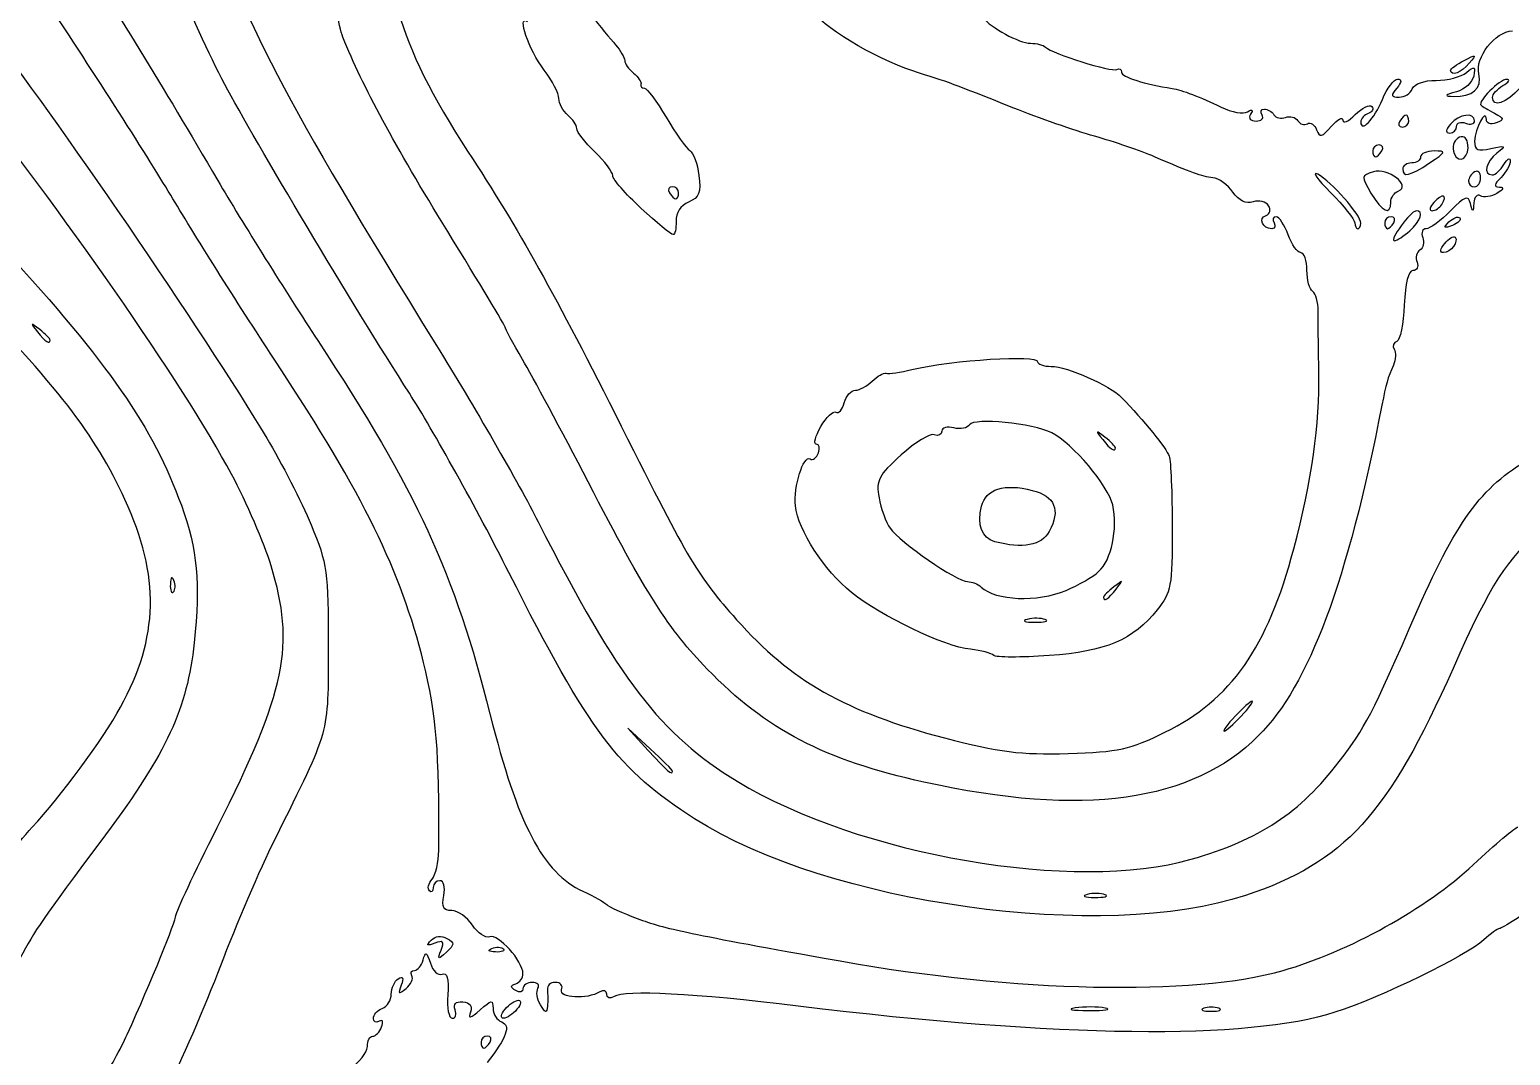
# Model space of a CAD drawing. Extents: x 32 to 2531, y 46 to 1398.
# Drawn here: x 253.1 to 583, y 205.4 to 434 of the extents above; entities that cross this region are included whole.
import ezdxf

# ---------------------------------------------------------------- set-up
doc = ezdxf.new("R2010")
doc.units = 0
doc.layers.add('IMAGE', color=7, linetype='CONTINUOUS')

msp = doc.modelspace()

# ---------------------------------------------------------------- linework, layer by layer
at = {"layer": 'IMAGE', "color": 7}
for points in [[(569.65321, 424.9396), (569.65321, 424.9396)], [(560.31988, 413.6532), (560.31988, 413.6532)], [(570.98655, 412.4625), (570.98655, 412.4625)], [(554.31988, 406.9865), (554.31988, 406.9865)], [(573.44492, 408.8098), (573.44492, 408.8098)], [(564.98655, 404.3199), (564.98655, 404.3199)], [(576.31988, 401.0652), (576.31988, 401.0652)], [(397.65321, 397.6532), (397.65321, 397.6532)], [(389.31988, 394.1895), (389.31988, 394.1895)], [(556.31988, 395.5421), (556.31988, 395.5421)], [(567.70804, 395.0753), (567.70804, 395.0753)], [(549.65321, 390.8842), (549.65321, 390.8842)], [(556.98655, 390.9865), (556.98655, 390.9865)], [(569.29765, 391.152), (569.29765, 391.152)], [(560.54823, 389.1932), (560.54823, 389.1932)], [(568.34663, 386.3521), (568.34663, 386.3521)], [(257.65321, 364.8233), (257.65321, 364.8233)], [(494.98655, 340.8233), (494.98655, 340.8233)], [(468.10007, 319.8838), (468.10007, 319.8838)], [(285.23064, 311.2365), (285.23064, 311.2365)], [(483.98057, 309.0374), (483.98057, 309.0374)], [(495.15663, 309.3199), (495.15663, 309.3199)], [(522.98655, 280.9865), (522.98655, 280.9865)], [(506.02151, 277.4068), (506.02151, 277.4068)], [(396.31988, 268.725), (396.31988, 268.725)], [(344.74783, 228.8453), (344.74783, 228.8453)], [(356.06988, 229.2307), (356.06988, 229.2307)], [(358.98655, 215.6532), (358.98655, 215.6532)], [(517.98655, 215.8692), (517.98655, 215.8692)], [(355.65321, 208.3199), (355.65321, 208.3199)]]:
    msp.add_lwpolyline(points, close=True, dxfattribs=at)
for points in [[(479.34525, 302.5274), (479.34525, 302.5278)], [(467.87205, 294.5457), (467.87205, 294.5455)], [(391.31988, 273.725), (386.31988, 278.3199), (390.91477, 273.3199)], [(492.67859, 241.1941), (492.67859, 241.1945)], [(492.67155, 215.925), (492.67155, 215.9252)]]:
    msp.add_lwpolyline(points, dxfattribs=at)
for points in [[(296.56075, 421.8195), (289.54741, 435.042), (279.34094, 459.83551), (276.04625, 471.65321)], [(292.24065, 462.26244), (299.94249, 437.3268), (310.17641, 417.7173), (343.70325, 363.6532)], [(336.28347, 459.2402), (330.32241, 447.75535), (334.90568, 431.0876), (350.66515, 406.9389)], [(260.09015, 457.38545), (272.99025, 437.2651), (282.30596, 422.0576), (295.01873, 400.3662)], [(322.87867, 432.3199), (321.79909, 434.9825), (321.01419, 441.28089), (321.05092, 446.98652)], [(284.99414, 396.3199), (279.97788, 404.7532), (267.27228, 424.6428), (256.75948, 440.51896)], [(367.72435, 425.0118), (364.23685, 429.5841), (361.55664, 437.361), (363.98571, 435.8597)], [(378.20821, 437.2539), (380.0494, 434.9068), (382.47775, 431.9365), (383.60452, 430.6532)], [(449.65321, 424.8899), (441.59701, 427.4382), (428.62201, 435.3144), (427.45033, 438.3678)], [(465.53324, 436.6892), (467.08581, 434.5229), (473.608, 430.9865), (476.05075, 430.9865)], [(243.43272, 434.3219), (258.06798, 415.7703), (291.95222, 366.2284), (305.90164, 342.9865)], [(346.23273, 389.0251), (334.31279, 408.3607), (327.38803, 421.1981), (322.87867, 432.3199)], [(575.97339, 424.1675), (575.03231, 427.7662), (579.57464, 433.6192), (583.41665, 433.7585)], [(383.60452, 430.6532), (384.73131, 429.3699), (385.65321, 427.7933), (385.65321, 427.1498)], [(476.05075, 430.9865), (477.42099, 430.9865), (478.93031, 430.5983), (479.40479, 430.1239)], [(479.40479, 430.1239), (480.88229, 428.6464), (494.19003, 424.4943), (495.283, 425.1698)], [(385.65321, 427.1498), (385.65321, 426.5063), (386.53403, 425.2487), (387.61059, 424.3553)], [(569.65321, 424.9396), (569.65321, 425.2805), (571.00321, 426.2787), (572.65321, 427.1579)], [(573.82329, 426.5382), (572.11952, 424.4728), (569.65321, 423.5274), (569.65321, 424.9396)], [(572.65321, 427.1579), (575.37351, 428.6074), (575.4826, 428.5496), (573.82329, 426.5382)], [(573.17639, 424.4774), (574.99728, 425.9886), (575.22485, 425.8753), (574.8, 423.6692)], [(298.06236, 334.9099), (287.25377, 355.0746), (259.85996, 394.5042), (236.98429, 422.8231)], [(370.98655, 418.6906), (370.98655, 419.8149), (369.51856, 422.6595), (367.72435, 425.0118)], [(387.61059, 424.3553), (388.68715, 423.4618), (389.43715, 422.3383), (389.27725, 421.8587)], [(472.31988, 416.553), (458.78605, 421.963), (458.0464, 422.2351), (449.65321, 424.8899)], [(495.283, 425.1698), (495.85328, 425.5222), (496.31988, 425.2418), (496.31988, 424.547)], [(496.31988, 424.547), (496.31988, 423.5009), (501.61737, 421.8074), (507.65321, 420.924)], [(554.47381, 418.4827), (555.50884, 420.9598), (557.02108, 422.9865), (557.83436, 422.9865)], [(557.83436, 422.9865), (558.83656, 422.9865), (558.77819, 422.3421), (557.65321, 420.9865)], [(561.11988, 420.8532), (561.54279, 421.9553), (563.72492, 422.7199), (566.44743, 422.7199)], [(566.44743, 422.7199), (568.98361, 422.7199), (572.01164, 423.5108), (573.17639, 424.4774)], [(570.31988, 419.1399), (574.44363, 418.9659), (576.78836, 421.0511), (575.97339, 424.1675)], [(574.8, 423.6692), (574.52823, 422.2581), (572.80903, 420.687), (570.97955, 420.1779)], [(582.19321, 422.946), (580.6008, 422.99), (575.55039, 417.9249), (576.43917, 417.175)], [(581.31989, 421.5464), (582.60323, 422.2939), (582.99621, 422.9237), (582.19321, 422.946)], [(337.68155, 352.9865), (325.11995, 372.6025), (303.23574, 409.2349), (296.56075, 421.8195)], [(389.27725, 421.8587), (389.11736, 421.379), (389.46049, 420.9865), (390.03977, 420.9865)], [(390.03977, 420.9865), (390.61905, 420.9865), (392.79921, 418.0651), (394.88457, 414.4945)], [(507.65321, 420.924), (509.72267, 420.6211), (513.91365, 419.0153), (518.53971, 416.7527)], [(557.65321, 420.9865), (556.29159, 419.3459), (556.38955, 418.9865), (558.19847, 418.9865)], [(558.19847, 418.9865), (559.41128, 418.9865), (560.72591, 419.8265), (561.11988, 420.8532)], [(570.97955, 420.1779), (568.31048, 419.4352), (568.18013, 419.2301), (570.31988, 419.1399)], [(578.98656, 418.9203), (578.98656, 419.6172), (580.03656, 420.7989), (581.31989, 421.5464)], [(585.10333, 420.9865), (581.97535, 417.6114), (578.98656, 416.6018), (578.98656, 418.9203)], [(372.98655, 414.9865), (371.88655, 415.8995), (370.98655, 417.5663), (370.98655, 418.6906)], [(490.31988, 410.2807), (485.91988, 411.5319), (477.81988, 414.3544), (472.31988, 416.553)], [(518.53971, 416.7527), (520.86063, 415.6176), (523.50332, 415.1486), (524.41239, 415.7104)], [(524.41239, 415.7104), (525.47695, 416.3683), (525.72663, 416.184), (525.11387, 415.1926)], [(527.65321, 414.9865), (527.19999, 415.7199), (527.42917, 416.3199), (528.16251, 416.3199)], [(528.16251, 416.3199), (528.89584, 416.3199), (529.85045, 415.7461), (530.28389, 415.0448)], [(548.43099, 415.0977), (549.95877, 416.6254), (551.60877, 417.4433), (552.09765, 416.9151)], [(549.65321, 413.4634), (549.65321, 410.9471), (552.61284, 414.0287), (554.47381, 418.4827)], [(552.09765, 416.9151), (552.58655, 416.3869), (552.23655, 415.6869), (551.31988, 415.3596)], [(574.98655, 413.6951), (574.98655, 415.6856), (571.50993, 415.2237), (569.65321, 412.9865)], [(577.63281, 414.0284), (577.59931, 416.6959), (575.02981, 411.947), (575.00697, 409.1753)], [(576.43917, 417.175), (576.74024, 416.921), (578.10224, 416.1141), (579.46584, 415.3818)], [(374.98655, 411.9676), (374.98655, 412.7151), (374.08655, 414.0736), (372.98655, 414.9865)], [(394.88457, 414.4945), (396.96993, 410.9239), (399.33404, 407.5958), (400.13813, 407.0989)], [(525.11387, 415.1926), (524.54447, 414.2713), (525.02867, 413.6532), (526.31988, 413.6532)], [(526.31988, 413.6532), (527.50644, 413.6532), (528.10644, 414.2532), (527.65321, 414.9865)], [(530.28389, 415.0448), (530.71732, 414.3435), (531.89204, 414.0844), (532.89437, 414.469)], [(532.89437, 414.469), (533.89672, 414.8536), (535.11896, 414.518), (535.61048, 413.7224)], [(535.61048, 413.7224), (536.10199, 412.9271), (537.06692, 412.6242), (537.75476, 413.0493)], [(537.75476, 413.0493), (538.4426, 413.4744), (539.37007, 412.8719), (539.8158, 411.7103)], [(539.8158, 411.7103), (540.50968, 409.9021), (540.98767, 410.0151), (543.13972, 412.4965)], [(543.13972, 412.4965), (544.52213, 414.0904), (545.65321, 414.7028), (545.65321, 413.8572)], [(545.65321, 413.8572), (545.65321, 413.0117), (546.90321, 413.5699), (548.43099, 415.0977)], [(551.31988, 415.3596), (550.40321, 415.0322), (549.65321, 414.1789), (549.65321, 413.4634)], [(558.31988, 413.6532), (557.86665, 412.9199), (558.13124, 412.3199), (558.90785, 412.3199)], [(559.73191, 414.9865), (559.40852, 414.9865), (558.77311, 414.3865), (558.31988, 413.6532)], [(558.90785, 412.3199), (559.68447, 412.3199), (560.31988, 412.9199), (560.31988, 413.6532)], [(560.31988, 413.6532), (560.31988, 414.3865), (560.05529, 414.9865), (559.73191, 414.9865)], [(569.65321, 412.9865), (568.50641, 411.6047), (568.45595, 410.9865), (569.48996, 410.9865)], [(569.48996, 410.9865), (570.31308, 410.9865), (570.98655, 411.6507), (570.98655, 412.4625)], [(570.98655, 412.4625), (570.98655, 413.2743), (571.88655, 413.5932), (572.98655, 413.171)], [(572.98655, 413.171), (574.08655, 412.7489), (574.98655, 412.9847), (574.98655, 413.6951)], [(579.79917, 413.2271), (578.55367, 412.7491), (577.64465, 413.0853), (577.63281, 414.0284)], [(579.46584, 415.3818), (581.65216, 414.2078), (581.69155, 413.9532), (579.79917, 413.2271)], [(378.98655, 406.786), (376.78655, 408.8884), (374.98655, 411.2202), (374.98655, 411.9676)], [(503.65321, 405.6927), (500.71988, 406.965), (494.71988, 409.0296), (490.31988, 410.2807)], [(571.27472, 409.8448), (570.2952, 409.2317), (569.94315, 407.7824), (570.45176, 406.457)], [(573.44492, 408.8098), (573.15251, 410.1537), (572.36677, 410.5284), (571.27472, 409.8448)], [(575.00697, 409.1753), (574.99027, 407.1569), (575.66645, 406.8517), (578.65323, 407.5291)], [(350.66515, 406.9389), (362.10187, 389.4142), (370.15169, 374.9977), (384.88516, 345.6542)], [(382.98655, 401.497), (382.98655, 402.3035), (381.18655, 404.6835), (378.98655, 406.786)], [(400.13813, 407.0989), (400.94224, 406.6019), (401.8688, 404.097), (402.19716, 401.5323)], [(553.73191, 408.3199), (552.95529, 408.3199), (552.31988, 407.7199), (552.31988, 406.9865)], [(552.31988, 406.9865), (552.31988, 406.2532), (552.58447, 405.6532), (552.90785, 405.6532)], [(552.90785, 405.6532), (553.23124, 405.6532), (553.86665, 406.2532), (554.31988, 406.9865)], [(554.31988, 406.9865), (554.77311, 407.7199), (554.50852, 408.3199), (553.73191, 408.3199)], [(565.98655, 406.9778), (564.33655, 406.9778), (562.98655, 406.3865), (562.98655, 405.6532)], [(564.98655, 404.3199), (568.69057, 406.773), (568.76457, 406.9696), (565.98655, 406.9778)], [(570.45176, 406.457), (571.53209, 403.6417), (574.12584, 405.6805), (573.44492, 408.8098)], [(579.98656, 406.5267), (577.48024, 404.5566), (576.84501, 401.6532), (578.92031, 401.6532)], [(578.65323, 407.5291), (581.95096, 408.2771), (582.08512, 408.1762), (579.98656, 406.5267)], [(516.70776, 401.0202), (514.14892, 401.3018), (512.02116, 402.0633), (503.65321, 405.6927)], [(540.07513, 401.7842), (538.63207, 402.5565), (539.89677, 400.743), (542.88563, 397.7541)], [(557.98655, 398.0489), (561.05457, 399.1864), (555.66715, 403.3823), (552.44977, 402.3611)], [(560.98655, 404.3199), (559.88655, 404.3199), (558.98655, 403.7199), (558.98655, 402.9865)], [(558.98655, 402.9865), (558.98655, 401.0189), (560.51515, 401.3586), (564.98655, 404.3199)], [(562.98655, 405.6532), (562.98655, 404.9199), (562.08655, 404.3199), (560.98655, 404.3199)], [(576.31988, 401.0652), (576.31988, 402.2085), (575.71988, 402.7731), (574.98655, 402.3199)], [(578.92031, 401.6532), (579.6172, 401.6532), (580.79896, 402.7032), (581.54643, 403.9865)], [(582.94601, 404.7485), (582.96831, 403.8842), (582.04371, 402.2342), (580.89132, 401.0818)], [(581.54643, 403.9865), (582.29391, 405.2699), (582.92372, 405.6127), (582.94601, 404.7485)], [(295.01873, 400.3662), (300.37611, 391.2251), (310.39389, 375.1798), (317.28047, 364.71)], [(389.31988, 394.1895), (385.83655, 397.4022), (382.98655, 400.6906), (382.98655, 401.497)], [(402.19716, 401.5323), (402.68717, 397.705), (402.27386, 396.6404), (399.89036, 395.5919)], [(521.15443, 397.8181), (520.02209, 399.4348), (518.02108, 400.8757), (516.70776, 401.0202)], [(549.65321, 390.8842), (549.65321, 392.7073), (543.09928, 400.1657), (540.07513, 401.7842)], [(552.44977, 402.3611), (549.69316, 401.4862), (549.67872, 401.3548), (551.92191, 397.5574)], [(574.98655, 402.3199), (574.25321, 401.8667), (573.65321, 400.9312), (573.65321, 400.2412)], [(573.65321, 400.2412), (573.65321, 399.5511), (574.25321, 398.9865), (574.98655, 398.9865)], [(574.98655, 398.9865), (575.71988, 398.9865), (576.31988, 399.922), (576.31988, 401.0652)], [(580.89132, 401.0818), (579.31533, 399.5058), (579.23272, 398.9765), (580.55799, 398.946)], [(308.16202, 359.6532), (300.43595, 371.3865), (290.0104, 387.8865), (284.99414, 396.3199)], [(396.24119, 398.9865), (395.46457, 398.9865), (395.19999, 398.3865), (395.65321, 397.6532)], [(395.65321, 397.6532), (396.10644, 396.9199), (396.74185, 396.3199), (397.06524, 396.3199)], [(397.65321, 397.6532), (397.65321, 398.3865), (397.0178, 398.9865), (396.24119, 398.9865)], [(397.06524, 396.3199), (397.38863, 396.3199), (397.65321, 396.9199), (397.65321, 397.6532)], [(525.65435, 395.6536), (524.04839, 395.1439), (522.50888, 395.8844), (521.15443, 397.8181)], [(529.1104, 394.7861), (528.55219, 395.6894), (526.99696, 396.0797), (525.65435, 395.6536)], [(542.88563, 397.7541), (545.87447, 394.7653), (548.31988, 391.7199), (548.31988, 390.9865)], [(551.92191, 397.5574), (554.3982, 393.3654), (556.31988, 392.4848), (556.31988, 395.5421)], [(556.31988, 395.5421), (556.31988, 396.581), (557.06988, 397.7091), (557.98655, 398.0489)], [(567.70804, 395.0753), (569.07612, 397.2889), (567.84819, 397.5958), (565.93397, 395.5187)], [(574.07616, 395.2747), (573.56672, 397.214), (572.88567, 396.9599), (569.60909, 393.608)], [(576.30933, 396.9931), (575.58181, 397.4427), (574.91696, 396.7252), (574.83189, 395.3986)], [(579.976, 397.5405), (578.68685, 396.7898), (577.03685, 396.5434), (576.30933, 396.9931)], [(580.55799, 398.946), (581.66209, 398.921), (581.44481, 398.3959), (579.976, 397.5405)], [(396.42575, 388.3341), (396.00085, 388.3441), (392.80321, 390.9769), (389.31988, 394.1895)], [(399.89036, 395.5919), (398.08407, 394.7972), (397.02656, 393.1815), (397.09241, 391.3171)], [(529.81059, 389.6532), (527.77047, 389.6532), (526.76119, 392.0225), (528.54764, 392.618)], [(528.54764, 392.618), (529.4256, 392.9107), (529.6752, 393.8723), (529.1104, 394.7861)], [(561.98655, 393.6113), (560.68733, 393.5573), (555.89316, 386.9865), (557.15264, 386.9865)], [(560.54823, 389.1932), (563.04521, 391.4529), (563.77224, 393.6861), (561.98655, 393.6113)], [(569.60909, 393.608), (567.4828, 391.4329), (565.05869, 389.6532), (564.22217, 389.6532)], [(565.93397, 395.5187), (564.9884, 394.4927), (564.80299, 393.6532), (565.52196, 393.6532)], [(565.52196, 393.6532), (566.24092, 393.6532), (567.22465, 394.2931), (567.70804, 395.0753)], [(574.83189, 395.3986), (574.69271, 393.2281), (574.61704, 393.2157), (574.07616, 395.2747)], [(397.09241, 391.3171), (397.15071, 389.6686), (396.85064, 388.3263), (396.42575, 388.3341)], [(530.31988, 390.9865), (530.77311, 390.2532), (530.54392, 389.6532), (529.81059, 389.6532)], [(530.77743, 392.3199), (530.07255, 392.3199), (529.86665, 391.7199), (530.31988, 390.9865)], [(533.45343, 388.3199), (532.68649, 390.5199), (531.48229, 392.3199), (530.77743, 392.3199)], [(548.31988, 390.9865), (548.31988, 390.2532), (548.61988, 389.6532), (548.98655, 389.6532)], [(548.98655, 389.6532), (549.35321, 389.6532), (549.65321, 390.2072), (549.65321, 390.8842)], [(556.39857, 392.3199), (555.62196, 392.3199), (554.98655, 391.7199), (554.98655, 390.9865)], [(554.98655, 390.9865), (554.98655, 390.2532), (555.25113, 389.6532), (555.57452, 389.6532)], [(555.57452, 389.6532), (555.89791, 389.6532), (556.53332, 390.2532), (556.98655, 390.9865)], [(556.98655, 390.9865), (557.43977, 391.7199), (557.17519, 392.3199), (556.39857, 392.3199)], [(564.22217, 389.6532), (563.38567, 389.6532), (563.03924, 388.7724), (563.45235, 387.6959)], [(570.04405, 390.4056), (568.14379, 389.682), (567.99064, 389.8352), (569.29765, 391.152)], [(569.29765, 391.152), (570.20211, 392.0632), (571.27797, 392.4729), (571.68849, 392.0624)], [(571.68849, 392.0624), (572.09901, 391.6519), (571.35901, 390.9063), (570.04405, 390.4056)], [(358.98655, 367.7203), (358.98655, 368.0594), (353.24733, 377.6465), (346.23273, 389.0251)], [(536.25052, 384.3199), (535.47904, 384.3199), (534.22035, 386.1199), (533.45343, 388.3199)], [(557.15264, 386.9865), (557.67913, 386.9865), (559.20715, 387.9795), (560.54823, 389.1932)], [(563.45235, 387.6959), (563.86544, 386.6194), (563.58873, 385.3587), (562.83743, 384.8943)], [(568.07793, 384.3199), (567.1938, 384.3199), (567.29496, 385.0849), (568.34663, 386.3521)], [(570.6434, 387.7741), (571.56805, 386.8495), (569.68933, 384.3199), (568.07793, 384.3199)], [(568.34663, 386.3521), (569.27425, 387.4698), (570.3078, 388.1097), (570.6434, 387.7741)], [(247.56406, 384.8123), (270.51156, 359.8999), (280.64733, 345.2554), (286.87485, 328.0148)], [(537.65321, 380.3986), (537.65321, 382.5553), (537.022, 384.3199), (536.25052, 384.3199)], [(562.83743, 384.8943), (562.08613, 384.43), (561.79351, 383.2108), (562.18715, 382.185)], [(538.92947, 375.6885), (538.22752, 376.1223), (537.65321, 378.2419), (537.65321, 380.3986)], [(561.27805, 380.3086), (560.22781, 380.2986), (559.541, 377.592), (559.33588, 372.6472)], [(562.18715, 382.185), (562.5808, 381.1592), (562.17165, 380.3148), (561.27805, 380.3086)], [(274.32163, 329.2576), (267.48771, 344.0488), (259.56988, 354.2764), (237.02104, 377.4397)], [(540.15879, 371.2765), (540.18469, 373.2693), (539.6314, 375.2547), (538.92947, 375.6885)], [(540.30169, 357.6532), (540.19729, 363.1532), (540.13296, 369.2837), (540.15879, 371.2765)], [(559.33588, 372.6472), (559.16133, 368.4397), (558.40759, 364.7935), (557.66089, 364.5446)], [(255.31988, 367.1566), (253.20513, 368.8151), (253.15797, 368.768), (254.81647, 366.6532)], [(254.81647, 366.6532), (256.55829, 364.4322), (257.65321, 363.7259), (257.65321, 364.8233)], [(257.65321, 364.8233), (257.65321, 365.1002), (256.60321, 366.1502), (255.31988, 367.1566)], [(362.89192, 360.4804), (360.74396, 364.1233), (358.98655, 367.3813), (358.98655, 367.7203)], [(317.28047, 364.71), (339.29268, 331.2445), (347.81347, 312.7578), (355.63337, 281.4993)], [(343.70325, 363.6532), (351.88899, 350.4532), (362.09005, 332.7532), (366.37229, 324.3199)], [(557.66089, 364.5446), (556.91421, 364.2957), (556.66019, 363.5146), (557.0964, 362.8088)], [(340.83267, 292.9865), (335.7726, 313.3924), (327.47683, 330.3205), (308.16202, 359.6532)], [(377.48644, 333.227), (371.6074, 344.5734), (365.03987, 356.8374), (362.89192, 360.4804)], [(449.65321, 358.2513), (458.85593, 360.4326), (477.65321, 361.6048), (477.65321, 359.9974)], [(477.65321, 359.9974), (477.65321, 359.4414), (479.00321, 358.9734), (480.65321, 358.9573)], [(557.0964, 362.8088), (557.53263, 362.103), (557.44573, 360.5042), (556.90332, 359.256)], [(440.81988, 355.677), (441.93297, 356.7901), (443.32583, 357.5758), (443.91512, 357.423)], [(443.91512, 357.423), (444.5044, 357.2702), (447.08655, 357.643), (449.65321, 358.2513)], [(480.65321, 358.9573), (484.30352, 358.9213), (493.67633, 354.7919), (496.36273, 352.0356)], [(534.72671, 318.3199), (538.72856, 333.4465), (540.52116, 346.0939), (540.30169, 357.6532)], [(556.90332, 359.256), (555.61875, 356.2999), (555.28343, 355.1265), (554.34952, 350.3199)], [(434.56513, 350.8524), (434.96797, 352.3928), (436.08473, 353.6532), (437.04681, 353.6532)], [(437.04681, 353.6532), (438.00891, 353.6532), (439.70679, 354.5639), (440.81988, 355.677)], [(359.86275, 312.9865), (352.82881, 326.9199), (342.84727, 344.9199), (337.68155, 352.9865)], [(432.707, 348.7473), (433.32613, 348.3646), (434.16229, 349.3119), (434.56513, 350.8524)], [(496.36273, 352.0356), (501.26715, 347.0035), (506.37739, 340.6869), (506.97191, 338.9221)], [(554.34952, 350.3199), (546.70693, 310.9843), (538.08591, 287.853), (526.89144, 276.6463)], [(429.34593, 345.5481), (430.57539, 347.6903), (432.08787, 349.1299), (432.707, 348.7473)], [(480.79343, 344.1559), (476.53975, 346.2994), (463.50519, 347.5711), (462.49768, 345.9409)], [(384.88516, 345.6542), (400.34508, 314.8638), (401.81211, 312.4006), (410.58523, 302.502)], [(428.34005, 341.6532), (427.66384, 341.6532), (428.11649, 343.4059), (429.34593, 345.5481)], [(454.62717, 343.7198), (453.69619, 344.077), (450.37148, 342.0499), (447.23895, 339.215)], [(456.31988, 344.5172), (456.31988, 343.7214), (455.55816, 343.3625), (454.62717, 343.7198)], [(458.98521, 345.2672), (457.51928, 345.6506), (456.31988, 345.3132), (456.31988, 344.5172)], [(462.49768, 345.9409), (462.03176, 345.187), (460.45116, 344.8839), (458.98521, 345.2672)], [(494.3742, 328.0725), (493.43564, 332.3458), (485.44056, 341.8141), (480.79343, 344.1559)], [(492.65321, 343.1566), (490.53847, 344.8151), (490.49131, 344.768), (492.1498, 342.6532)], [(494.98655, 340.8233), (494.98655, 341.1002), (493.93655, 342.1502), (492.65321, 343.1566)], [(305.90164, 342.9865), (309.20266, 337.4865), (313.64719, 328.7865), (315.77836, 323.6532)], [(428.80499, 339.6609), (429.22548, 340.7567), (429.01625, 341.6532), (428.34005, 341.6532)], [(492.1498, 342.6532), (493.89163, 340.4322), (494.98655, 339.7259), (494.98655, 340.8233)], [(423.694, 327.8824), (423.22505, 332.1544), (425.45967, 339.2635), (426.97672, 338.326)], [(426.97672, 338.326), (427.56177, 337.9644), (428.38449, 338.5651), (428.80499, 339.6609)], [(447.23895, 339.215), (442.17381, 334.6311), (441.62891, 333.5753), (442.3158, 329.6764)], [(506.97191, 338.9221), (507.33052, 337.8575), (507.63052, 330.662), (507.63857, 322.932)], [(562.44048, 304.9683), (571.33836, 325.2691), (577.19924, 332.9517), (588.30316, 338.8701)], [(306.87464, 314.5128), (305.34643, 319.54), (301.38091, 328.7187), (298.06236, 334.9099)], [(404.01756, 291.5013), (395.44537, 300.3203), (390.53704, 308.0397), (377.48644, 333.227)], [(465.13519, 327.7708), (466.11005, 331.6549), (470.20679, 332.9437), (476.44255, 331.3278)], [(476.44255, 331.3278), (481.56072, 330.0016), (482.80923, 326.9713), (480.22609, 322.1446)], [(273.32016, 282.9862), (281.88049, 298.515), (282.17784, 312.2539), (274.32163, 329.2576)], [(286.87485, 328.0148), (290.46594, 318.073), (291.15278, 310.7002), (289.73088, 297.3571)], [(436.20296, 308.5731), (430.067, 313.5029), (424.29429, 322.4139), (423.694, 327.8824)], [(442.3158, 329.6764), (442.7406, 327.2651), (443.84745, 324.2082), (444.77547, 322.8833)], [(468.10007, 319.8838), (465.2476, 320.6392), (464.10689, 323.6737), (465.13519, 327.7708)], [(491.245, 313.2205), (494.10456, 315.8083), (495.55541, 322.6945), (494.3742, 328.0725)], [(315.77836, 323.6532), (319.41543, 314.8927), (319.65042, 313.2152), (319.60715, 296.3199)], [(366.37229, 324.3199), (384.30925, 288.9953), (393.59539, 276.8845), (410.72077, 266.4813)], [(444.77547, 322.8833), (446.93996, 319.793), (459.70592, 310.9865), (462.02107, 310.9865)], [(480.22609, 322.1446), (478.56408, 319.0391), (474.29483, 318.2431), (468.10007, 319.8838)], [(507.63857, 322.932), (507.65217, 309.9251), (507.40472, 308.5679), (504.31988, 304.7255)], [(589.96865, 322.5775), (582.22977, 316.2022), (578.61461, 310.5407), (570.22205, 291.6532)], [(506.02151, 277.4068), (520.74433, 284.6549), (528.89301, 296.269), (534.72671, 318.3199)], [(294.88108, 256.2029), (310.22827, 286.6971), (312.28724, 296.7074), (306.87464, 314.5128)], [(284.42515, 310.431), (284.36725, 309.0254), (284.68237, 308.2379), (285.12544, 308.681)], [(285.23069, 311.2365), (284.80507, 312.3002), (284.48912, 311.9843), (284.42515, 310.431)], [(285.12544, 308.681), (285.56849, 309.124), (285.61585, 310.2741), (285.23064, 311.2365)], [(401.1963, 258.1279), (384.15063, 269.0319), (377.79175, 277.4715), (359.86275, 312.9865)], [(462.02107, 310.9865), (462.99208, 310.9865), (464.35655, 310.4448), (465.05321, 309.7826)], [(483.98057, 309.0374), (486.68019, 310.1654), (489.94917, 312.0477), (491.245, 313.2205)], [(495.15663, 309.3199), (496.81512, 311.4346), (496.76796, 311.4818), (494.65321, 309.8233)], [(462.67253, 295.8939), (456.79268, 296.5376), (442.90053, 303.1921), (436.20296, 308.5731)], [(465.05321, 309.7826), (468.27601, 306.7195), (477.55833, 306.354), (483.98057, 309.0374)], [(494.65321, 309.8233), (493.36988, 308.8168), (492.31988, 307.7668), (492.31988, 307.49)], [(492.31988, 307.49), (492.31988, 306.3926), (493.4148, 307.0989), (495.15663, 309.3199)], [(504.31988, 304.7255), (498.87136, 297.9389), (492.92852, 295.4192), (480.20013, 294.4987)], [(544.83979, 270.8924), (550.86307, 278.8233), (551.64193, 280.3312), (562.44048, 304.9683)], [(410.58523, 302.502), (422.65907, 288.8793), (434.95012, 281.8892), (456.93425, 276.1427)], [(475.34525, 302.5768), (474.04796, 302.2387), (474.78655, 301.9399), (476.98655, 301.9127)], [(479.34525, 302.5278), (478.44255, 302.893), (476.64255, 302.9153), (475.34525, 302.5768)], [(476.98655, 301.9127), (479.18655, 301.8857), (480.24796, 302.1621), (479.34525, 302.5274)], [(289.73088, 297.3571), (288.16657, 282.6776), (283.68033, 272.9518), (269.99084, 254.5623)], [(319.60715, 296.3199), (319.55645, 276.5122), (320.14782, 278.6278), (307.5945, 253.3453)], [(467.87205, 294.5455), (467.39081, 295.0267), (465.05103, 295.6335), (462.67253, 295.8939)], [(480.20013, 294.4987), (473.90093, 294.0432), (468.35331, 294.0642), (467.87205, 294.5457)], [(344.22311, 251.0481), (344.35888, 273.5051), (343.7278, 281.3113), (340.83267, 292.9865)], [(452.31989, 266.2798), (430.17284, 271.1735), (417.18401, 277.9558), (404.01756, 291.5013)], [(570.22205, 291.6532), (555.71659, 259.0087), (546.00675, 248.3772), (523.99241, 241.0355)], [(525.45139, 284.3199), (525.08472, 284.3199), (523.37555, 282.8199), (521.65321, 280.9865)], [(522.98655, 280.9865), (524.70888, 282.8199), (525.81805, 284.3199), (525.45139, 284.3199)], [(253.65321, 256.2735), (259.99155, 263.0471), (269.29309, 275.681), (273.32016, 282.9862)], [(355.63337, 281.4993), (361.78131, 256.9242), (367.45007, 246.0816), (376.30088, 241.969)], [(521.65321, 280.9865), (519.93088, 279.1532), (518.82171, 277.6532), (519.18837, 277.6532)], [(519.18837, 277.6532), (519.55504, 277.6532), (521.26421, 279.1532), (522.98655, 280.9865)], [(484.42503, 272.6789), (495.71803, 273.0181), (498.21863, 273.5655), (506.02151, 277.4068)], [(526.89144, 276.6463), (512.08076, 261.8194), (487.78833, 258.4424), (452.31989, 266.2798)], [(456.93425, 276.1427), (469.16693, 272.9452), (473.81059, 272.3601), (484.42503, 272.6789)], [(390.91477, 273.3199), (395.19159, 268.666), (396.31988, 267.7068), (396.31988, 268.725)], [(396.31988, 268.725), (396.31988, 268.9478), (394.06988, 271.1978), (391.31988, 273.725)], [(511.84824, 249.0781), (527.11375, 253.472), (536.14433, 259.4431), (544.83979, 270.8924)], [(410.72077, 266.4813), (437.95235, 249.939), (486.06999, 241.6584), (511.84824, 249.0781)], [(523.99241, 241.0355), (492.42986, 230.5096), (431.00499, 239.0595), (401.1963, 258.1279)], [(248.31988, 249.6633), (249.41988, 251.3397), (251.81988, 254.3143), (253.65321, 256.2735)], [(269.99084, 254.5623), (255.33946, 234.8806), (254.44557, 233.5903), (250.88669, 226.9865)], [(285.65321, 236.5667), (285.65321, 237.2822), (289.80576, 246.1185), (294.88108, 256.2029)], [(574.72133, 247.8772), (579.63349, 252.4673), (584.10253, 256.2446), (584.65253, 256.2713)], [(307.5945, 253.3453), (304.41543, 246.9426), (299.01791, 234.3426), (295.60003, 225.3453)], [(342.73426, 244.6825), (343.53782, 245.6507), (344.2078, 248.5153), (344.22311, 251.0481)], [(532.3192, 224.295), (546.97639, 228.5081), (564.30967, 238.1481), (574.72133, 247.8772)], [(342.12991, 242.0654), (341.65874, 242.5366), (341.9307, 243.7143), (342.73426, 244.6825)], [(344.47535, 244.3199), (343.65652, 244.3199), (342.98658, 243.6199), (342.98658, 242.7643)], [(345.32691, 240.9865), (345.69887, 242.9323), (345.34441, 244.3199), (344.47535, 244.3199)], [(342.98658, 242.7643), (342.98658, 241.9088), (342.60107, 241.5943), (342.12991, 242.0654)], [(347.14074, 237.6532), (345.24527, 237.6532), (344.83414, 238.4088), (345.32691, 240.9865)], [(376.30088, 241.969), (378.87763, 240.7717), (381.28587, 239.43), (381.65253, 238.9875)], [(488.67859, 241.2435), (487.38129, 240.9055), (488.11988, 240.6067), (490.31988, 240.5795)], [(492.67859, 241.1945), (491.77588, 241.5597), (489.97588, 241.5819), (488.67859, 241.2435)], [(490.31988, 240.5795), (492.51988, 240.5525), (493.58129, 240.8289), (492.67859, 241.1941)], [(351.72314, 234.4003), (350.55088, 236.1894), (348.4888, 237.6532), (347.14074, 237.6532)], [(381.65253, 238.9875), (382.0192, 238.5449), (385.07935, 237.1484), (388.45284, 235.884)], [(591.69759, 240.5193), (585.96996, 236.743), (580.95553, 233.6532), (580.5544, 233.6532)], [(274.82119, 210.0173), (280.18813, 221.9261), (285.65321, 235.321), (285.65321, 236.5667)], [(355.59334, 231.8147), (354.63698, 231.4477), (352.89538, 232.6113), (351.72314, 234.4003)], [(388.45284, 235.884), (394.58017, 233.5874), (399.80296, 232.4938), (433.65253, 226.4194)], [(343.335, 230.3893), (341.55489, 229.7116), (341.3588, 229.8705), (342.52471, 231.0457)], [(342.52471, 231.0457), (343.46163, 231.9901), (344.84109, 232.1513), (346.05377, 231.458)], [(344.74787, 228.8453), (345.49237, 230.7855), (345.20381, 231.1008), (343.335, 230.3893)], [(346.05377, 231.458), (347.80436, 230.4573), (347.78923, 230.0837), (345.92844, 228.3636)], [(362.98658, 223.5845), (362.98658, 226.3912), (357.4683, 232.5342), (355.59334, 231.8147)], [(577.07248, 231.1449), (573.04025, 227.4705), (554.38181, 218.388), (543.85436, 214.9751)], [(580.5544, 233.6532), (580.15328, 233.6532), (578.58641, 232.5245), (577.07248, 231.1449)], [(340.74745, 226.6513), (341.26933, 228.6056), (341.53028, 228.485), (342.35377, 225.9092)], [(345.92844, 228.3636), (344.04612, 226.6235), (343.91564, 226.6767), (344.74783, 228.8453)], [(356.87544, 228.4252), (355.32217, 228.4892), (355.00624, 228.8051), (356.06988, 229.2307)], [(356.06988, 229.2307), (357.03237, 229.6159), (358.18239, 229.5685), (358.62544, 229.1255)], [(358.62544, 229.1255), (359.06849, 228.6824), (358.28099, 228.3673), (356.87544, 228.4252)], [(295.60003, 225.3453), (292.18215, 216.348), (286.63462, 203.5865), (283.27219, 196.9865)], [(338.81009, 224.3179), (339.53293, 224.3179), (340.40475, 225.3679), (340.74745, 226.6513)], [(342.35377, 225.9092), (342.89455, 224.2177), (344.07023, 223.1151), (344.96637, 223.459)], [(433.65253, 226.4194), (472.42479, 219.4616), (512.50187, 218.5987), (532.3192, 224.295)], [(333.65321, 219.0486), (333.65321, 220.3935), (334.35517, 221.9277), (335.21313, 222.458)], [(335.21313, 222.458), (336.28652, 223.1214), (336.48493, 222.6712), (335.84928, 221.0147)], [(336.94135, 220.2804), (338.05005, 221.2006), (338.62839, 222.4854), (338.22651, 223.1357)], [(338.22651, 223.1357), (337.82464, 223.7859), (338.08725, 224.3179), (338.81009, 224.3179)], [(344.96637, 223.459), (346.11419, 223.8995), (346.48593, 222.5425), (346.22419, 218.8678)], [(361.38558, 219.8186), (360.13982, 220.5886), (360.13982, 220.9265), (361.38558, 221.3418)], [(361.38558, 221.3418), (362.26612, 221.6353), (362.98658, 222.6445), (362.98658, 223.5845)], [(365.06527, 221.6532), (363.92199, 221.6532), (362.98658, 221.0178), (362.98658, 220.2412)], [(366.3264, 220.3304), (366.77607, 221.058), (366.20855, 221.6532), (365.06527, 221.6532)], [(370.21959, 221.6532), (369.11045, 221.6532), (368.30037, 220.9032), (368.41941, 219.9865)], [(371.59653, 219.9865), (371.94835, 220.9032), (371.32872, 221.6532), (370.21959, 221.6532)], [(331.65321, 215.8358), (332.75321, 216.2579), (333.65321, 217.7036), (333.65321, 219.0486)], [(335.84928, 221.0147), (335.07103, 218.9867), (335.24307, 218.871), (336.94135, 220.2804)], [(346.22419, 218.8678), (346.01497, 215.9305), (346.45396, 213.6513), (347.22891, 213.6513)], [(353.42712, 215.5246), (356.02532, 217.8053), (356.31988, 217.835), (356.31988, 215.8154)], [(362.98658, 220.2412), (362.98658, 219.4646), (362.26612, 219.2744), (361.38558, 219.8186)], [(366.87384, 216.6638), (366.12312, 217.9529), (365.87678, 219.6029), (366.3264, 220.3304)], [(368.41941, 219.9865), (368.53848, 219.0699), (368.54648, 217.4199), (368.43731, 216.3199)], [(380.08872, 219.5103), (377.32529, 217.8025), (370.89664, 218.1629), (371.59653, 219.9865)], [(381.65321, 218.9865), (381.65321, 219.8064), (380.94919, 220.0421), (380.08872, 219.5103)], [(383.27553, 218.4985), (382.37083, 217.9393), (381.65321, 218.1552), (381.65321, 218.9865)], [(424.31988, 216.3525), (401.18443, 219.1917), (385.70657, 220.0009), (383.27553, 218.4985)], [(329.65321, 213.6144), (329.65321, 214.4141), (330.55321, 215.4137), (331.65321, 215.8358)], [(347.22891, 213.6513), (347.98585, 213.6513), (348.27512, 214.5114), (347.87171, 215.5627)], [(347.87171, 215.5627), (347.38779, 216.8237), (347.97001, 217.4115), (349.58256, 217.29)], [(349.58256, 217.29), (351.18603, 217.1692), (351.77017, 216.397), (351.28064, 215.0452)], [(351.28064, 215.0452), (350.71407, 213.4808), (351.23094, 213.5962), (353.42712, 215.5246)], [(356.31988, 215.8154), (356.31988, 214.5787), (357.19164, 213.2324), (358.25713, 212.8235)], [(358.66003, 213.6532), (357.91625, 213.6532), (358.06064, 214.5376), (358.98655, 215.6532)], [(361.65321, 215.6532), (360.74029, 214.5532), (359.39336, 213.6532), (358.66003, 213.6532)], [(358.98655, 215.6532), (359.89947, 216.7532), (361.2464, 217.6532), (361.97973, 217.6532)], [(361.97973, 217.6532), (362.72351, 217.6532), (362.57912, 216.7689), (361.65321, 215.6532)], [(368.43731, 216.3199), (368.27796, 214.7145), (367.96951, 214.7823), (366.87384, 216.6638)], [(543.85436, 214.9751), (524.66964, 208.7555), (482.24071, 209.2444), (424.31988, 216.3525)], [(486.00488, 215.9432), (483.97813, 215.6367), (485.31988, 215.3777), (488.98655, 215.3677)], [(492.67155, 215.9252), (491.03163, 216.2417), (488.03163, 216.2499), (486.00488, 215.9432)], [(488.98655, 215.3677), (492.65321, 215.3567), (494.31147, 215.6085), (492.67155, 215.925)], [(514.65321, 215.8692), (513.73655, 215.4993), (514.48655, 215.1967), (516.31988, 215.1967)], [(517.98655, 215.8692), (517.06988, 216.2391), (515.56988, 216.2391), (514.65321, 215.8692)], [(516.31988, 215.1967), (518.15321, 215.1967), (518.90321, 215.4993), (517.98655, 215.8692)], [(329.51056, 209.6513), (330.16544, 209.6513), (331.05856, 210.5824), (331.49529, 211.7205)], [(330.97128, 212.9752), (330.24635, 212.5271), (329.65321, 212.8148), (329.65321, 213.6144)], [(331.49529, 211.7205), (331.95061, 212.9071), (331.72709, 213.4423), (330.97128, 212.9752)], [(358.25713, 212.8235), (360.32396, 212.0304), (359.36053, 209.359), (354.98655, 203.7548)], [(268.96112, 199.4889), (270.78719, 202.1798), (273.42421, 206.9175), (274.82119, 210.0173)], [(328.31604, 207.3179), (328.31904, 208.6013), (328.85569, 209.6513), (329.51056, 209.6513)], [(355.06524, 209.6532), (354.28863, 209.6532), (353.65321, 209.0532), (353.65321, 208.3199)], [(353.65321, 208.3199), (353.65321, 207.5865), (353.9178, 206.9865), (354.24119, 206.9865)], [(354.24119, 206.9865), (354.56457, 206.9865), (355.19999, 207.5865), (355.65321, 208.3199)], [(355.65321, 208.3199), (356.10644, 209.0532), (355.84185, 209.6532), (355.06524, 209.6532)], [(324.31988, 202.3179), (326.51567, 203.7846), (328.31393, 206.0346), (328.31604, 207.3179)]]:
    msp.add_open_spline(points, degree=3, dxfattribs=at)

doc.saveas('drawing.dxf')
